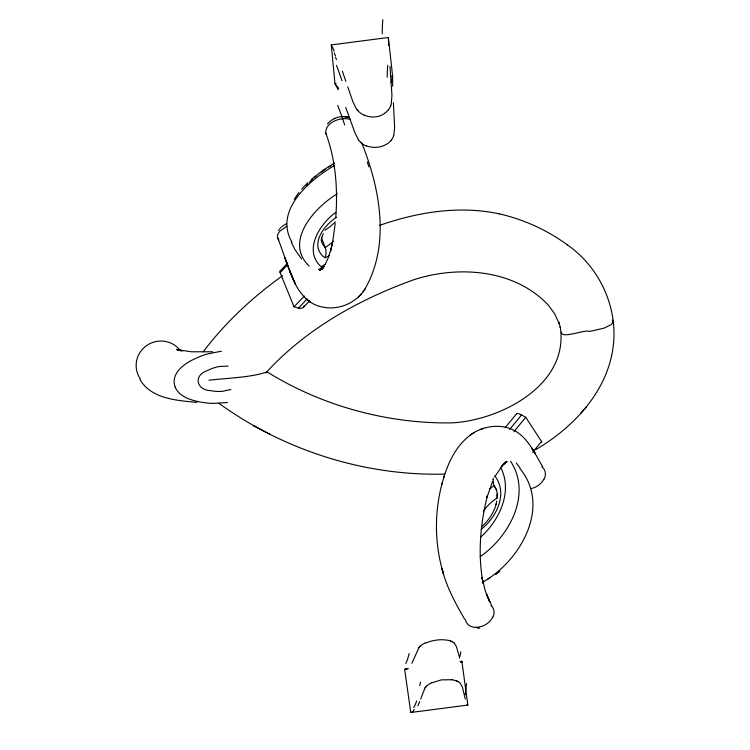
<?xml version="1.0" encoding="UTF-8"?>
<svg xmlns="http://www.w3.org/2000/svg" width="750" height="750" viewBox="0 0 750 750"><rect width="100%" height="100%" fill="white"/><g stroke="black" fill="none" stroke-linecap="round" stroke-linejoin="round"><path stroke-width="1.12" d="M338.25 89.934L334.978 83.691L331.294 44.925L388.378 37.5L392.616 76.2L392.662 86.259M335.766 217.359C337.894 188.963 335.803 159.825 325.697 132.975C325.472 121.8 341.344 116.569 350.616 119.466M493.116 479.625L493.612 484.678L496.856 490.397M493.125 479.456L493.275 478.144M335.231 223.5L332.784 241.031L330.441 251.578L332.316 243.853M496.819 500.963L496.069 504.534L496.303 503.719C493.903 512.569 488.672 520.5 481.875 526.584M442.294 482.691C434.119 512.569 434.494 544.791 443.634 574.406L442.022 568.762C446.419 586.809 455.4 603.225 464.634 619.181M321.769 238.022L323.175 233.728M443.597 478.2C448.856 460.387 458.044 442.116 474.553 432.338M441.769 484.538L444.169 476.166M331.116 248.812L328.266 257.756L325.247 264.3M393.703 135.834L394.641 127.931L393.384 102.694M391.125 82.453L392.616 76.2M420.628 699.131L424.988 688.041M390.769 105.647L390.009 107.381A23.25 15.825 -7.7 0 1 388.866 109.209L388.397 109.866M419.719 701.587L417.853 705.769M492.497 481.631L486.863 497.634L487.378 495.788C480.291 524.212 477.675 554.325 483.094 583.266L481.978 577.509L485.222 590.616L489.797 601.997L486.262 593.794L491.747 605.728M329.513 255.572A35.709 20.756 -20.3 0 1 325.228 257.728L326.034 253.978L325.809 249.488L321.366 237.244M495.009 476.466L502.416 465.469L501.356 466.641L506.934 461.475L502.866 464.803L504.15 463.753M411.909 663.328L418.903 647.691M364.416 289.941C390.769 245.128 380.062 188.362 361.594 142.575M294.253 199.2L298.922 192.497M278.588 230.381L279.394 229.172M324.122 266.119L321.609 269.175L322.884 267.844L319.472 270.441L322.941 268.538L320.447 269.503L322.397 268.884M286.959 226.125L279.797 231.188L277.969 233.897L277.35 236.541L288.094 266.503L284.85 257.738C291.637 276.919 299.409 302.972 322.744 307.059C338.119 310.425 355.012 303.516 363.938 290.606M362.906 292.05L365.428 288.525M203.203 351.834C225.338 322.416 252.694 297.113 282.581 275.728M208.987 380.222C227.4 378.038 249.431 377.625 265.781 372.356M535.566 449.728C573.459 427.641 607.856 391.191 613.275 345.909C617.981 306.994 599.438 267.225 567.394 244.875L567.263 244.781M327.459 124.003C332.372 117.834 341.409 114.9 348.909 117.544L345.075 116.634L348.741 117.459M505.256 427.603L516.675 413.606M509.672 429.441L521.512 414.928L525.722 417.281L541.528 441.441A3.497 0.909 38.5 0 1 541.772 441.928A3.178 0.825 38.5 0 1 541.219 442.378M513.881 431.794L525.722 417.281M532.65 452.325L541.528 441.441M580.584 413.531L586.453 406.697M301.641 189.178L307.828 182.672M265.828 372.956C305.494 329.241 358.762 299.578 413.794 279.731C458.559 265.247 514.416 269.213 548.231 304.997L554.475 313.519L559.163 323.438L558.853 322.491L560.391 327.759L560.241 327C569.269 384.666 501.094 420.094 452.344 422.869C387.675 423.994 321.684 405.909 266.737 371.681M279.984 228.441L280.969 227.4M280.134 270.966L287.738 262.997M303.938 305.906A9.506 4.913 44.7 0 1 302.859 307.884L299.831 308.466L294.028 306.825L280.116 272.672L287.231 265.209M294.028 306.825L304.303 296.044M298.369 308.147L307.059 299.025M303.272 307.509L309.347 301.125M425.925 686.916L426.713 686.138M358.434 296.972L361.331 293.953M306.291 185.269L307.819 183.694M309.413 182.128L312.759 179.044M419.831 646.688L420.628 645.994M333.038 241.734L333.666 241.153M480.553 537.244C499.247 520.622 513.066 491.747 500.766 467.587M332.391 242.316L325.294 247.594L322.481 244.003L321.047 239.747M489.619 488.944L494.016 485.559L496.116 489.338L497.587 494.306M561.422 332.147C561.066 339.356 585.506 329.231 588.713 331.406A27.441 5.362 -6.8 0 0 593.306 330.666L603.994 328.163L610.734 324.872A44.953 8.784 -6.8 0 0 611.803 323.916L612.778 322.434A92.297 18.037 -6.8 0 0 613.088 321.459L612.328 320.119M311.269 179.494L323.316 170.062L334.537 163.05M319.566 268.866L318.534 269.587M495.778 574.566L499.866 571.144M314.391 177.637L316.069 176.241M335.859 212.363C319.988 223.575 302.766 250.369 321.188 266.747L325.153 264.431M481.181 529.359C495.712 518.044 507.309 495.703 496.519 478.331A30.131 23.897 -29.7 0 0 494.653 476.091M281.719 226.688L286.106 223.828M480.197 556.631C509.175 536.756 532.284 494.109 510.553 461.231M321.356 172.153L325.087 169.528M487.8 579.122L489.797 577.716M336.609 217.238C324.891 224.625 310.106 243.056 322.519 255.891A31.397 18.253 -20.3 0 0 325.228 257.728M384.562 113.419C378.75 117.619 370.772 118.05 364.312 115.106M337.359 193.781C315.038 206.991 283.387 241.65 309.3 266.222M470.306 435.019C482.775 425.897 500.447 423.197 514.416 430.519M482.747 582.112C520.191 561.356 551.606 506.644 519.872 468.516M328.959 166.988L330.947 165.75M505.641 462.544L504.169 463.453L506.925 461.831L504.422 462.853M482.334 582.675L483.722 581.812M189.656 361.472C182.709 365.419 175.528 371.231 174.253 379.622A15.141 14.831 -22.6 0 0 175.134 387.019M334.181 165.694C309.6 179.841 273.412 210.722 292.022 242.213M412.866 711.628L410.756 712.5L404.681 669.384L407.109 668.503M321.516 267.994L324.169 266.503M431.887 682.837L441.375 679.866L451.969 679.716M480.384 429.581L483.694 428.203M425.803 643.022C433.078 639.975 441.291 638.841 449.044 640.509A18.328 6.459 -6.9 0 1 450.825 641.044M230.906 389.531L222.094 391.397A44.194 43.275 -22.6 0 1 210.525 390.619C196.303 390.159 193.238 375.356 207.197 370.659A44.025 43.116 -22.6 0 1 219.131 366.516L228.112 366.066M334.172 118.659L334.856 118.416M379.35 225.459C417.478 212.109 459.075 205.266 499.059 213.806L499.284 213.863M504.506 462.872L506.344 462.225L504.534 462.591M408.375 668.428L404.681 669.384M227.484 402.497L213.056 403.434M410.756 712.5L467.841 705.075L461.962 661.941A7.022 6.984 27.8 0 0 460.866 662.194M334.978 83.691L338.663 88.322M477.666 628.322L479.569 628.153M221.381 351.216L207.178 354A86.475 84.675 -22.6 0 0 189.637 361.434M281.053 270.628L280.622 270.675A3.234 1.669 44.7 0 0 280.116 272.672M212.709 351.769L191.325 351.788L176.925 349.603L182.4 350.887L179.897 350.334M444.581 474.103C364.425 476.119 283.978 450.272 219.047 403.425M345.413 116.672L343.331 116.569M461.841 661.931L461.044 661.847M462.319 661.884L461.053 660.938M196.838 402.384C176.784 400.453 151.472 398.944 139.95 379.575M460.069 661.706L460.697 661.791M499.059 213.806C523.659 219.366 547.022 230.034 567.394 244.875M179.381 350.203L176.766 349.397L179.119 350.278L176.888 349.387L178.659 350.475M366.628 145.856C374.278 148.809 383.55 147.45 389.709 141.919A18.328 12.534 -6.7 0 0 391.247 140.287M467.841 705.075L467.072 704.372M456.347 680.794L456.938 681.028M269.784 434.25L253.256 425.494L255.225 426.562M521.512 414.928L518.241 413.522A9.375 2.419 38.5 0 0 516.506 413.822L516.45 414.459M515.381 431.1C528.75 438.928 535.031 454.059 542.681 466.753M458.363 681.731L459.422 682.453A29.672 9.966 -4.2 0 1 460.078 683.1L462.422 687.244L465.281 699.056M307.219 299.719L310.463 302.222L305.812 298.594M454.041 642.788L456.347 646.378L459.319 656.672M360.684 142.322L359.681 141.3A27.272 18.066 0.5 0 1 358.378 139.791M358.256 110.972L357.234 109.8M278.719 239.878L277.631 238.144M516.253 462.966L520.022 467.747M301.622 258.984L295.097 249.816L291.206 242.184M326.503 134.391L325.697 132.975M358.453 139.772L355.144 133.303L345.75 107.456M331.294 44.925L334.237 50.981M175.134 387.019C178.594 395.4 187.828 399.131 196.041 401.119A87.638 85.809 -22.6 0 0 213.056 403.387M290.494 272.794L289.472 270.281L295.284 283.988L287.213 264.169M342.309 71.053L345.9 81.366M347.747 86.812L352.903 101.766L355.959 108.028A33.638 22.247 1.2 0 0 357.122 109.837M389.991 66.487L391.95 95.213L391.219 104.184A29.672 19.903 -10.1 0 1 390.741 105.647M388.631 45.328L388.378 37.5M497.213 498.356L497.128 493.959L497.175 497.428M180.544 350.869A24.534 24.028 -22.6 0 0 139.959 352.547A24.881 24.366 -22.6 0 0 137.316 358.134A24.478 23.972 -22.6 0 0 140.344 378.919M483.375 511.228A39.487 31.312 -29.7 0 1 496.772 498.272M541.884 466.856A13.8 10.875 -29.1 0 1 544.237 478.912M544.059 478.875A15.778 12.441 -29.1 0 1 530.644 488.691M490.988 605.494A13.791 10.875 -29.1 0 1 492.9 617.194M492.722 617.156A15.778 12.441 -29.1 0 1 475.856 627.272M475.837 627.347A13.8 10.875 -29.1 0 1 465.431 619.641M321.544 267.609A10.303 4.997 79.6 0 1 320.597 268.481M335.4 221.709A38.006 22.097 -20.3 0 1 324.984 230.184M336.047 83.419A7.022 6.178 -13.2 0 1 335.325 83.55M382.266 33.788A350.925 27.478 78.4 0 1 382.875 19.65M388.35 109.847A20.391 13.978 -6.8 0 1 386.222 112.05A21.431 14.859 -5.9 0 1 384.506 113.372M364.209 115.219A21.609 14.831 -2.6 0 1 358.172 111.009M367.284 161.888A351.309 8.484 73.1 0 1 368.888 166.866M336.497 65.325A349.978 58.894 85 0 1 342 80.841M335.503 57.253A361.106 65.316 86.3 0 1 336.497 59.644M334.172 52.828A341.719 63.375 86.8 0 1 335.531 55.941M387.159 77.297A308.709 28.238 78.4 0 1 387.769 65.278M393.619 135.825A22.341 14.981 -9.5 0 1 392.325 138.647A19.378 13.153 -7.6 0 1 391.219 140.278M366.497 146.006A19.35 13.369 -3.2 0 1 360.534 142.397M337.753 105.469A305.991 56.466 85.4 0 1 344.644 124.95M392.25 76.219A7.022 6.244 -13.5 0 1 390.347 76.237M405.047 669.375A7.022 6.975 21.3 0 1 406.875 669.375M466.519 683.522A350.925 14.222 89.3 0 1 465.188 694.706M456.891 681.047A23.25 8.091 -6.1 0 1 458.325 681.75M456.234 680.841A20.391 7.228 -6.8 0 0 453.759 680.138A21.431 7.8 -7.5 0 0 451.847 679.791M426.488 686.128A21.609 7.687 -10.1 0 1 431.588 682.762M424.781 688.069A33.638 10.969 -13.1 0 1 425.663 686.944M420.553 682.125A351.309 31.463 -88 0 1 419.691 685.631M416.634 700.95A349.978 50.316 77.8 0 1 413.766 707.569M414.216 709.547A361.106 52.997 76.3 0 1 413.597 710.241M413.681 710.569A341.719 50.409 75.8 0 1 412.781 711.328M460.875 651.863A308.709 16.228 89.6 0 1 459.347 658.162M452.044 641.691A22.341 7.491 -4.7 0 1 453.853 642.825M450.75 641.072A19.378 6.694 -6.1 0 1 452.184 641.653M420.272 645.975A19.35 7.003 -9.6 0 1 425.409 642.9M418.734 647.7A27.272 8.916 -12.5 0 1 419.634 646.697M409.134 653.503A305.991 47.803 77.1 0 1 405.806 663.488M534.834 453.019L531.872 448.247L535.5 454.125L534.834 453.019"/></g></svg>
